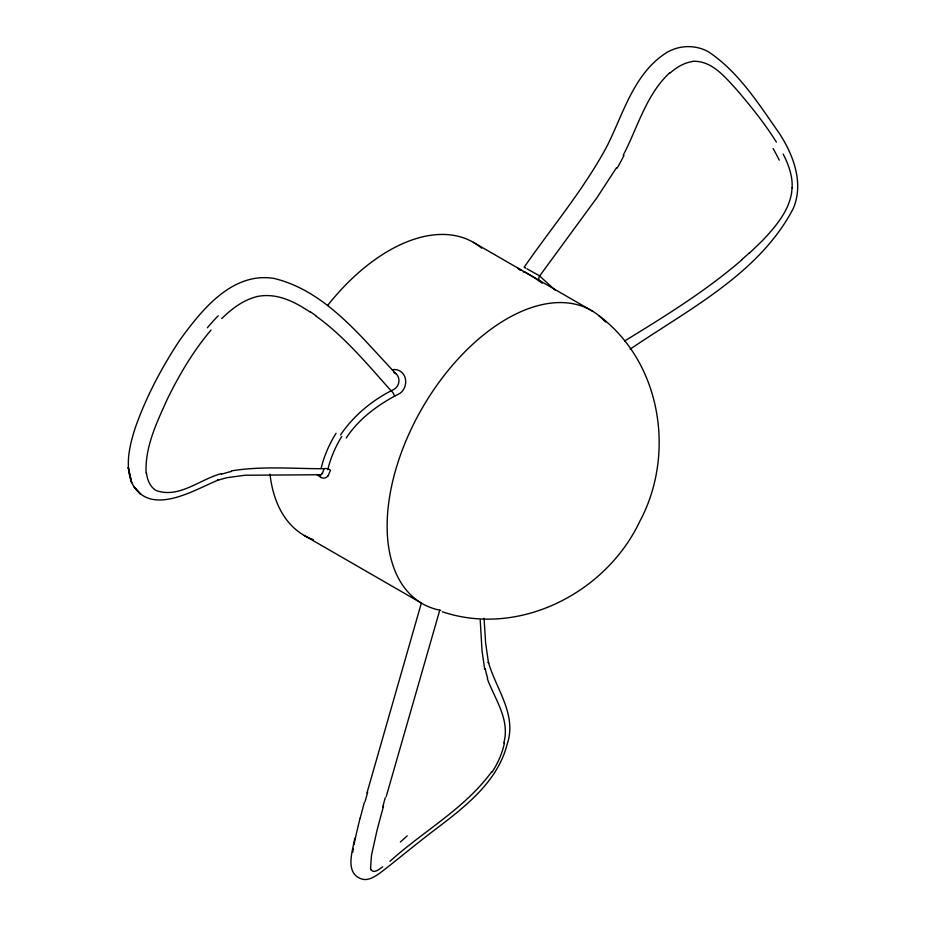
<?xml version="1.0" encoding="UTF-8"?>
<svg xmlns="http://www.w3.org/2000/svg" width="926" height="926" viewBox="0 0 926 926"><rect width="100%" height="100%" fill="white"/><g stroke="black" fill="none" stroke-linecap="round" stroke-linejoin="round"><path stroke-width="1.39" d="M792.124 187.828C792.725 175.963 788.524 164.492 783.176 154.086M352.783 852.221L353.327 848.471M503.79 742.976C510.261 719.571 494.924 699.431 487.273 678.642M791.556 193.164C788.778 209.519 778.268 223.201 767.457 235.227A262.266 209.241 -86.3 0 1 760.802 242.23L749.284 253.261M354.045 844.5L355.179 838.944M354.82 838.204C352.771 850.624 344.518 872.558 361.001 878.762C367.819 881.448 374.729 876.679 380.088 872.963C398.759 858.599 416.769 843.389 435.59 829.21C464.91 806.94 497.401 782.03 507.066 744.585C517.345 714.675 496.07 689.222 488.326 662.055L488.569 663.363L485.629 643.119L484.055 618.221M355.387 837.984L356.938 831.189M357.17 830.205L357.899 827.207M360.191 818.098L364.335 802.529M421.307 603.243L366.951 793.05M439.769 610.188L386.177 796.696M383.526 806.187L379.278 821.802A262.278 50.837 -69.4 0 0 376.882 830.992L371.476 855.3L370.608 868.032M327.92 476.138L330.524 470.211A4.919 2.824 16.6 0 0 324.019 468.718L322.41 473.545M623.256 155.186C637.829 127.209 646.07 94.66 669.892 72.598M616.45 167.78L597.027 197.597L539.661 275.936A4.908 3.438 -53.3 0 0 540.113 281.585L534.429 277.742A10.661 0.695 30.5 0 0 532.925 276.793L525.98 272.73M491.648 771.786C464.713 808.722 423.367 831.085 389.881 861.365M340.536 434.919C353.906 415.195 372.842 399.708 394.163 389.267C398.087 386.952 399.951 381.825 398.446 377.519A13.08 10.418 -53.2 0 0 396.421 374.15L394.233 372.646A7.628 6.077 -51.2 0 0 393.839 372.507M630.143 349.171C688.527 309.365 759.378 273.61 793.304 208.443C803.965 183.198 793.582 155.464 779.611 133.772C759.054 104.488 739.098 72.425 708.888 52.076C695.843 44.483 679.325 44.946 666.465 52.689C634.044 73.339 623.615 112.845 607.444 145.336C584.364 188.8 552.324 226.604 524.382 266.919L525.146 267.614M346.22 437.998C359.323 418.077 379 403.991 399.939 393.365C407.023 388.411 407.984 376.431 400.541 371.361A14.747 12.281 -52.9 0 0 392.485 369.694M211.035 330.05C193.233 350.989 179.216 374.856 167.166 399.476C156.714 422.684 144.815 447.154 146.111 473.221M221.765 318.556C230.609 309.967 240.563 301.992 252.381 297.975A34.76 21.182 -32.7 0 1 257.231 296.54C269.929 293.785 283.101 297.107 294.491 302.86A262.266 149.746 -28.7 0 1 300.58 306.066L310.083 311.946M742.189 259.569C706.087 290.88 665.285 316.079 624.645 340.976M382.727 866.875C379.614 868.657 374.289 874.063 371.152 869.873M221.557 473.591C199.947 479.147 178.996 498.917 155.985 490.444A50.34 29.042 -58.9 0 1 146.482 472.954M231.593 470.859C262.081 465.859 293.253 468.776 324.019 468.718M692.417 61.313C711.805 60.19 725.232 77.275 737.084 90.158C751.183 106.675 764.864 123.656 776.382 142.095M321.021 474.725L244.962 475.246L226.627 477.735L217.286 480.386L218.617 479.888C194.564 489.588 149.607 518.328 131.608 482.492C124.917 464.47 129.675 445.105 135.358 427.523C146.25 396.664 161.68 367.564 179.679 340.293C201.44 310.222 232.276 271.411 274.304 278.494C326.218 291.227 360.874 337.122 396.085 373.838M442.258 611.75C519.185 637.644 606.264 592.767 639.912 521.13C675.83 453.995 661.129 361.985 598.74 315.558M320.57 477.168L316.819 474.482M521.396 270.091L517.842 268.204L520.238 270.334M473.371 242.357L525.436 272.429M524.915 272.117L592.906 311.402M304.168 535.436L420.647 602.652M526.963 268.806L539.337 275.693L555.23 290.22M315.5 315.697C344.588 336.566 367.483 364.416 391.2 390.899A4.908 1.864 63.4 0 1 394.661 396.374M539.198 280.705L542.231 283.31M484.68 669.162L482.018 650.874L480.235 620.188M440.66 610.35A169.203 97.693 -60 0 1 421.573 409.234A169.203 97.693 -60 0 1 605.546 322.028M327.607 305.476A169.203 97.693 -60 0 1 481.659 248.191M313.358 539.696A169.203 97.693 -60 0 1 269.998 474.147M365.041 801.684A437.57 75.087 -70 0 1 367.657 792.239M358.049 826.328A238.885 47.573 -69.2 0 1 360.098 818.214M487.701 678.202A147.998 81.28 -61.2 0 1 485.212 668.688M504.45 742.791A50.34 28.532 -60.6 0 1 492.019 772.134M407.22 835.831A157.119 17.721 -47.4 0 1 400.368 842.023M371.118 869.942A34.76 8.38 -66.1 0 1 370.539 868.148M382.588 807.322A463.231 76.187 -70.2 0 1 385.251 797.761M623.962 155.499A147.998 89.301 -61.5 0 1 617.098 168.196M670.03 73.085A50.34 29.609 -60.5 0 1 692.335 61.614M773.094 148.519A157.131 83.699 82.7 0 1 779.264 160.175M792.054 187.828A34.76 26.252 -83.4 0 1 791.498 193.152M749.157 253.053A463.22 375.4 -88.7 0 1 742.073 259.361M524.452 271.758A4.908 3.426 -51 0 1 523.213 271.966M525.574 268.146A13.415 0.903 27.4 0 1 524.29 267.186M221.43 474.274A147.998 85.586 -57.3 0 1 231.442 471.461M207.331 327.804A157.131 131.793 -27 0 1 218.223 315.789M310.303 311.784A463.22 260.484 -26.5 0 1 315.697 315.546M322.051 473.14A7.628 3.808 64.9 0 1 318.949 474.969M327.816 475.987A12.605 7.883 69 0 1 320.558 477.353M327.804 469.714A149.723 120.044 -7.5 0 1 341.856 436.377M321.137 468.22A157.86 127.105 -8.8 0 1 336.069 433.252M140.59 494.102L134.316 487.284L140.59 494.102M131.608 482.492L128.228 467.526L131.608 482.492"/></g></svg>
